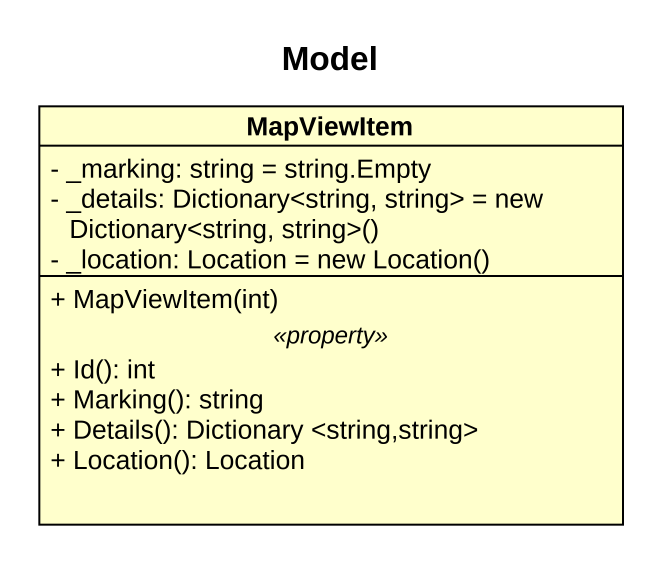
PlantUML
@startuml
title Model
hide circle
hide empty members
skinparam classAttributeIconSize 0
class MapViewItem {
  - _marking: string = string.Empty
  {field} - _details: Dictionary<string, string> = new Dictionary<string, string>()
  {field} - _location: Location = new Location()
  --
  + MapViewItem(int)
  .. <<property>> ..
  + Id(): int
  + Marking(): string
  + Details(): Dictionary <string,string>
  + Location(): Location
}
@enduml
